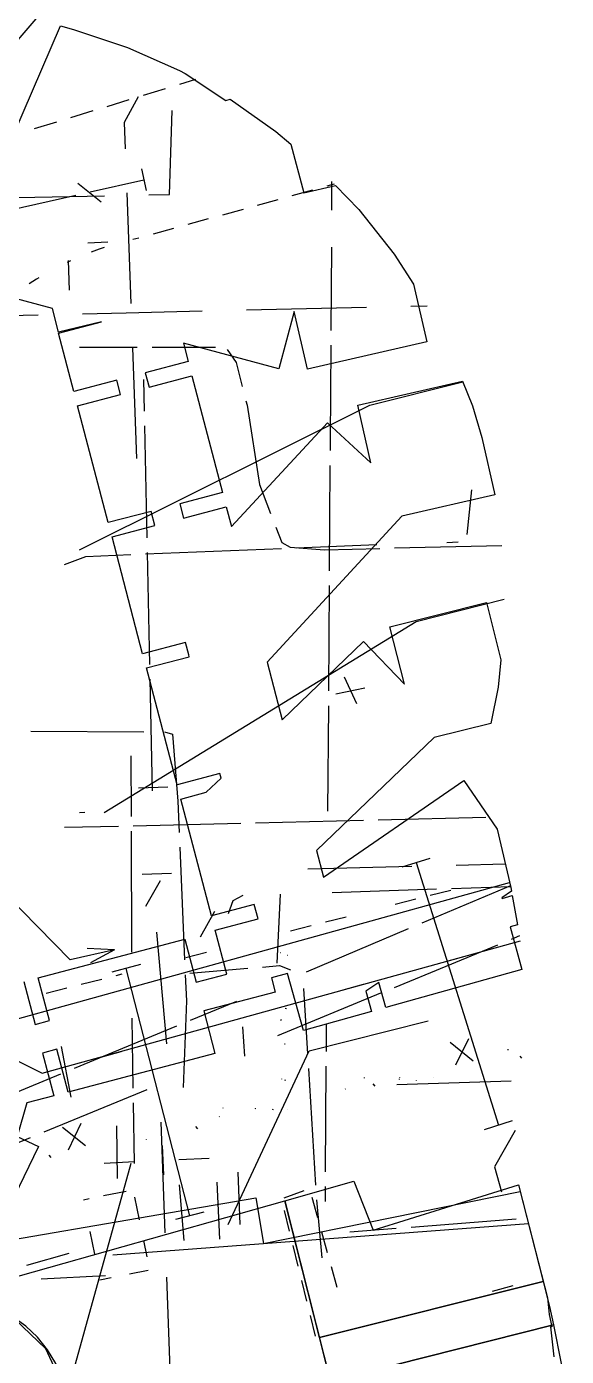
# Model space of a CAD drawing. Header units: metres. Extents: x 17314 to 17509, y 13897 to 14299.
# Drawn here: x 17454.7 to 17472.98, y 14184.11 to 14229.12 of the extents above; entities that cross this region are included whole.
import ezdxf

# ---------------------------------------------------------------- set-up
doc = ezdxf.new("R2010")
doc.units = ezdxf.units.M
for name, color, linetype in [('CURB', 7, 'Continuous'), ('ELECTR_CABLE', 7, 'Continuous'), ('GAS', 7, 'Continuous'), ('GRASS', 7, 'Continuous'), ('HEAT', 7, 'Continuous'), ('ROAD', 7, 'Continuous'), ('SEWER', 7, 'Continuous'), ('SIDEWALK_PATH', 7, 'Continuous'), ('WATER_PIPELINE', 7, 'Continuous')]:
    doc.layers.add(name, color=color, linetype=linetype)

msp = doc.modelspace()

# ---------------------------------------------------------------- linework, layer by layer
at = {"layer": 'CURB'}
for points in [[(17460.423, 14227.326), (17459.874, 14227.159)], [(17459.396, 14227.013), (17458.647, 14226.784)], [(17458.169, 14226.638), (17457.419, 14226.41)], [(17456.941, 14226.264), (17456.192, 14226.035)], [(17455.714, 14225.889), (17454.964, 14225.66)], [(17465.121, 14223.791), (17464.863, 14223.719)], [(17463.206, 14223.26), (17462.512, 14223.068)], [(17464.381, 14223.586), (17463.687, 14223.394)], [(17462.03, 14222.935), (17461.336, 14222.742)], [(17460.855, 14222.609), (17460.161, 14222.417)], [(17458.503, 14221.962), (17458.295, 14221.916)], [(17459.679, 14222.283), (17458.986, 14222.091)], [(17457.162, 14221.586), (17456.885, 14221.485)], [(17457.327, 14221.641), (17457.162, 14221.586)], [(17456.194, 14221.191), (17456.073, 14221.135)], [(17455.038, 14220.569), (17454.789, 14220.411)], [(17455.118, 14220.618), (17455.038, 14220.569)], [(17451.974, 14194.865), (17471.056, 14200.153)], [(17468.368, 14199.717), (17469.066, 14199.895)], [(17467.186, 14199.416), (17467.884, 14199.594)], [(17464.822, 14198.813), (17465.52, 14198.991)], [(17463.64, 14198.512), (17464.338, 14198.69)], [(17451.648, 14195.468), (17455.234, 14193.693), (17471.423, 14198.179)], [(17460.095, 14197.608), (17460.792, 14197.786)], [(17468.941, 14197.492), (17469.632, 14197.683)], [(17456.548, 14196.707), (17457.246, 14196.883)], [(17457.731, 14197.006), (17457.933, 14197.057)], [(17465.423, 14196.517), (17466.114, 14196.708)], [(17455.366, 14196.408), (17456.064, 14196.584)], [(17457.214, 14194.242), (17457.905, 14194.433)], [(17471.249, 14191.756), (17471.247, 14191.755), (17470.55, 14190.525), (17470.785, 14189.676)], [(17463.425, 14189.474), (17464.098, 14189.727)], [(17464.36, 14189.498), (17464.553, 14188.805)], [(17463.609, 14188.348), (17463.437, 14189.046)], [(17464.686, 14188.323), (17464.878, 14187.631)], [(17463.9, 14187.165), (17463.728, 14187.863)], [(17465.012, 14187.149), (17465.204, 14186.457)], [(17464.192, 14185.982), (17464.02, 14186.679)], [(17464.617, 14184.743), (17472.193, 14186.646)], [(17470.482, 14186.312), (17471.175, 14186.504)], [(17455.892, 14183.375), (17455.691, 14183.872), (17455.405, 14184.327), (17455.067, 14184.761), (17454.675, 14185.131), (17454.231, 14185.449), (17453.754, 14185.692), (17453.236, 14185.883), (17452.717, 14185.989), (17452.177, 14186.031), (17451.638, 14186.01)], [(17464.483, 14184.799), (17464.311, 14185.496)], [(17464.989, 14183.272), (17472.537, 14185.181)]]:
    msp.add_lwpolyline(points, dxfattribs=at)
at = {"layer": 'ELECTR_CABLE'}
for points in [[(17455.012, 14229.382), (17454.208, 14228.434)], [(17458.483, 14226.739), (17458.011, 14225.874)], [(17458.011, 14225.874), (17458.043, 14224.987)], [(17458.597, 14224.301), (17458.753, 14223.567)], [(17456.441, 14223.817), (17457.224, 14223.194)], [(17456.86, 14223.527), (17458.675, 14223.934)], [(17465.035, 14222.906), (17465.035, 14223.88)], [(17452.742, 14222.604), (17456.372, 14223.418)], [(17458.098, 14223.488), (17458.236, 14219.745)], [(17456.777, 14221.806), (17457.454, 14221.83)], [(17465.015, 14218.837), (17465.034, 14221.652)], [(17456.109, 14221.199), (17456.141, 14220.199)], [(17468.268, 14219.658), (17467.707, 14219.645)], [(17455.094, 14219.356), (17451.036, 14219.262)], [(17458.074, 14219.424), (17456.593, 14219.39)], [(17460.651, 14219.483), (17458.074, 14219.424)], [(17466.208, 14219.611), (17462.15, 14219.518)], [(17464.991, 14215.138), (17465.012, 14218.337)], [(17456.492, 14218.266), (17458.451, 14218.266)], [(17458.29, 14218.246), (17458.428, 14214.502)], [(17458.951, 14218.266), (17461.1, 14218.266)], [(17461.488, 14218.187), (17461.796, 14217.749)], [(17461.796, 14217.749), (17462.006, 14216.937)], [(17458.693, 14216.108), (17458.67, 14217.18)], [(17462.131, 14216.452), (17462.169, 14216.307)], [(17462.169, 14216.307), (17462.587, 14213.623)], [(17458.783, 14211.821), (17458.703, 14215.608)], [(17464.989, 14214.769), (17464.991, 14215.138)], [(17464.961, 14210.701), (17464.985, 14214.269)], [(17462.587, 14213.623), (17462.964, 14212.64)], [(17469.616, 14211.934), (17469.776, 14213.442)], [(17463.143, 14212.173), (17463.342, 14211.654)], [(17463.342, 14211.654), (17463.621, 14211.495)], [(17463.83, 14211.476), (17466.565, 14211.586)], [(17467.16, 14211.472), (17470.789, 14211.56)], [(17468.929, 14211.662), (17469.318, 14211.675)], [(17455.985, 14210.909), (17456.707, 14211.188)], [(17456.707, 14211.188), (17458.233, 14211.25)], [(17458.732, 14211.27), (17463.331, 14211.455)], [(17458.873, 14207.534), (17458.793, 14211.321)], [(17463.621, 14211.495), (17464.793, 14211.415)], [(17464.793, 14211.415), (17466.66, 14211.46)], [(17464.934, 14206.633), (17464.958, 14210.201)], [(17465.882, 14206.193), (17465.47, 14207.104)], [(17458.963, 14203.247), (17458.883, 14207.034)], [(17466.154, 14206.727), (17465.174, 14206.525)], [(17464.907, 14202.565), (17464.931, 14206.133)], [(17454.85, 14205.27), (17458.668, 14205.248)], [(17459.376, 14205.244), (17459.644, 14205.165)], [(17459.644, 14205.165), (17459.823, 14202.907)], [(17458.234, 14204.434), (17458.241, 14202.385)], [(17459.489, 14203.379), (17458.49, 14203.337)], [(17459.823, 14202.907), (17459.868, 14201.842)], [(17456.491, 14202.523), (17456.67, 14202.528)], [(17458.309, 14202.073), (17461.957, 14202.162)], [(17462.457, 14202.174), (17466.104, 14202.263)], [(17466.604, 14202.275), (17470.252, 14202.363)], [(17455.985, 14202.017), (17457.809, 14202.061)], [(17458.242, 14201.885), (17458.255, 14197.787)], [(17459.89, 14201.342), (17460.052, 14197.527)], [(17467.417, 14200.676), (17468.371, 14200.976)], [(17467.894, 14200.826), (17470.679, 14191.941)], [(17469.249, 14200.737), (17470.911, 14200.778)], [(17459.613, 14200.457), (17458.613, 14200.415)], [(17464.223, 14200.614), (17467.75, 14200.701)], [(17458.744, 14199.344), (17459.234, 14200.216)], [(17468.586, 14199.919), (17465.047, 14199.803)], [(17471.082, 14200.04), (17468.081, 14198.771)], [(17471.091, 14200.001), (17469.086, 14199.935)], [(17461.689, 14199.531), (17461.527, 14199.085)], [(17462.019, 14199.704), (17461.689, 14199.531)], [(17463.188, 14197.424), (17463.297, 14199.751)], [(17460.588, 14198.308), (17461.078, 14199.18)], [(17467.621, 14198.577), (17464.166, 14197.116)], [(17459.448, 14194.69), (17459.112, 14198.463)], [(17471.394, 14198.34), (17471.104, 14198.22)], [(17463.315, 14197.767), (17463.301, 14197.771)], [(17463.536, 14197.695), (17463.553, 14197.687)], [(17470.642, 14198.03), (17467.149, 14196.589)], [(17458.554, 14197.369), (17457.586, 14197.119)], [(17460.224, 14188.868), (17458.07, 14197.244)], [(17460.225, 14197.076), (17462.195, 14197.245)], [(17462.693, 14197.287), (17463.26, 14197.336)], [(17463.26, 14197.336), (17463.638, 14197.197)], [(17460.073, 14197.027), (17460.111, 14196.145)], [(17466.686, 14196.398), (17463.193, 14194.957)], [(17464.075, 14196.561), (17464.211, 14194.355)], [(17460.111, 14196.145), (17459.999, 14193.212)], [(17461.805, 14196.118), (17460.245, 14195.475)], [(17463.453, 14195.895), (17463.502, 14195.88)], [(17458.263, 14195.562), (17458.301, 14193.19)], [(17463.301, 14195.491), (17463.329, 14195.508)], [(17464.853, 14194.429), (17464.859, 14195.356)], [(17459.783, 14195.284), (17456.316, 14193.854)], [(17462.087, 14194.271), (17462.025, 14195.269)], [(17455.873, 14194.596), (17456.203, 14192.878)], [(17463.457, 14194.672), (17463.435, 14194.679)], [(17469.823, 14194.102), (17469.046, 14194.732)], [(17469.237, 14193.974), (17469.681, 14194.87)], [(17471.004, 14194.475), (17471.01, 14194.513)], [(17471.474, 14194.2), (17471.41, 14194.276)], [(17455.853, 14193.663), (17452.386, 14192.233)], [(17464.242, 14193.856), (17464.486, 14189.909)], [(17464.826, 14190.361), (17464.85, 14193.929)], [(17466.143, 14193.532), (17466.148, 14193.551)], [(17467.326, 14193.566), (17467.323, 14193.551)], [(17468.491, 14193.553), (17468.49, 14193.55)], [(17458.775, 14193.135), (17455.282, 14191.694)], [(17463.346, 14193.498), (17463.339, 14193.502)], [(17463.484, 14193.444), (17463.448, 14193.456)], [(17465.496, 14193.17), (17465.494, 14193.154)], [(17466.508, 14193.252), (17466.438, 14193.337)], [(17467.242, 14193.316), (17471.107, 14193.432)], [(17467.316, 14193.501), (17467.313, 14193.478)], [(17467.892, 14193.451), (17467.888, 14193.44)], [(17458.308, 14192.69), (17458.341, 14190.641)], [(17461.23, 14192.231), (17461.228, 14192.216)], [(17461.345, 14192.522), (17461.35, 14192.516)], [(17462.449, 14192.499), (17462.447, 14192.484)], [(17462.449, 14192.499), (17462.451, 14192.514)], [(17463.035, 14192.473), (17463.03, 14192.447)], [(17463.553, 14192.476), (17463.548, 14192.482)], [(17456.701, 14191.231), (17455.92, 14191.857)], [(17456.116, 14191.1), (17456.555, 14191.999)], [(17457.785, 14190.134), (17457.76, 14191.916)], [(17459.251, 14192.033), (17459.388, 14188.29)], [(17460.5, 14191.812), (17460.436, 14191.888)], [(17470.202, 14191.791), (17471.156, 14192.091)], [(17454.82, 14191.503), (17453.866, 14191.11)], [(17458.755, 14191.466), (17458.75, 14191.447)], [(17455.539, 14190.84), (17455.468, 14190.924)], [(17461.242, 14188.075), (17461.15, 14190.006)], [(17461.854, 14190.344), (17461.92, 14188.575)], [(17460.042, 14188.035), (17459.874, 14189.921)], [(17464.819, 14189.351), (17464.822, 14189.861)], [(17464.519, 14189.411), (17464.701, 14187.442)], [(17460.708, 14188.993), (17459.74, 14188.743)], [(17471.277, 14188.752), (17467.719, 14188.477)], [(17467.221, 14188.438), (17465.647, 14188.316)], [(17454.706, 14187.195), (17456.145, 14187.607)], [(17455.198, 14186.739), (17457.371, 14186.846)], [(17459.443, 14186.791), (17459.58, 14183.048)]]:
    msp.add_lwpolyline(points, dxfattribs=at)
at = {"layer": 'GAS'}
for points in [[(17453.959, 14224.741), (17455.851, 14229.147), (17456.29, 14229.024), (17458.121, 14228.414), (17459.885, 14227.631), (17460.067, 14227.528), (17461.444, 14226.622), (17461.592, 14226.662), (17463.146, 14225.573), (17463.646, 14225.145), (17464.092, 14223.499), (17465.164, 14223.746), (17465.951, 14222.928), (17467.15, 14221.416), (17467.805, 14220.402), (17468.253, 14218.454), (17464.209, 14217.523), (17463.76, 14219.472), (17463.245, 14217.54), (17460.011, 14218.402), (17460.173, 14217.782), (17458.722, 14217.401), (17458.849, 14216.918), (17460.3, 14217.298), (17461.337, 14213.346), (17459.886, 14212.965), (17460.013, 14212.482), (17461.464, 14212.862), (17461.639, 14212.195), (17464.895, 14215.713), (17466.363, 14214.355), (17465.914, 14216.304), (17469.466, 14217.122), (17469.8, 14216.288), (17470.115, 14215.209), (17470.561, 14213.269), (17467.412, 14212.544), (17462.843, 14207.607), (17463.354, 14205.66), (17466.114, 14208.305), (17467.497, 14206.861), (17467.006, 14208.8), (17470.271, 14209.626), (17470.761, 14207.689), (17470.667, 14206.766), (17470.419, 14205.537), (17468.5, 14205.052), (17464.515, 14201.234), (17464.752, 14200.331), (17469.506, 14203.598), (17470.639, 14201.95), (17471.096, 14199.981), (17471.119, 14199.853), (17470.796, 14199.631), (17470.802, 14199.611), (17471.146, 14199.707), (17471.325, 14198.718), (17471.07, 14198.647), (17471.472, 14197.202), (17466.863, 14195.919), (17466.627, 14196.766), (17466.192, 14196.466), (17466.381, 14195.785), (17464.076, 14195.144), (17463.54, 14197.07), (17462.989, 14196.926), (17463.116, 14196.442), (17460.698, 14195.808), (17461.078, 14194.357), (17456.107, 14193.054), (17455.726, 14194.505), (17455.243, 14194.378), (17455.623, 14192.927), (17454.716, 14192.69), (17454.382, 14191.557), (17455.1, 14191.209), (17446.84, 14174.157)], [(17454.609, 14196.797), (17454.989, 14195.346), (17455.473, 14195.473), (17455.092, 14196.924), (17460.064, 14198.227), (17460.444, 14196.776), (17461.479, 14197.047), (17461.087, 14198.539), (17462.538, 14198.92), (17462.411, 14199.403), (17460.96, 14199.023), (17459.923, 14202.975), (17460.788, 14203.202), (17461.289, 14203.681), (17461.247, 14203.839), (17459.796, 14203.459), (17458.759, 14207.411), (17460.21, 14207.792), (17460.193, 14207.855), (17460.083, 14208.275), (17458.632, 14207.895), (17457.595, 14211.847), (17459.046, 14212.228), (17458.919, 14212.711), (17457.468, 14212.331), (17456.431, 14216.283), (17457.882, 14216.664), (17457.755, 14217.147), (17456.304, 14216.767), (17455.786, 14218.743), (17457.236, 14219.124), (17457.235, 14219.131), (17455.778, 14218.773), (17455.579, 14219.584), (17452.503, 14220.404)]]:
    msp.add_lwpolyline(points, dxfattribs=at)
at = {"layer": 'GRASS'}
for points in [[(17464.617, 14184.743), (17463.445, 14189.38), (17465.787, 14190.042), (17466.436, 14188.379), (17471.356, 14189.916), (17472.193, 14186.646)], [(17455.987, 14183), (17455.352, 14184.362), (17454.299, 14185.366), (17452.956, 14185.929), (17451.454, 14185.965), (17452.994, 14180.827), (17453.806, 14178.451), (17455.02, 14172.822), (17456.379, 14173.243), (17456.395, 14173.182), (17458.345, 14173.68)], [(17464.989, 14183.272), (17472.537, 14185.181), (17472.805, 14183.867), (17472.98, 14182.17), (17467.57, 14180.47), (17470.205, 14170.581), (17469.112, 14168.941), (17468.73, 14168.474)]]:
    msp.add_lwpolyline(points, close=True, dxfattribs=at)
at = {"layer": 'HEAT'}
for points in [[(17459.545, 14223.439), (17459.635, 14226.281)], [(17453.786, 14223.323), (17457.337, 14223.395)], [(17458.837, 14223.425), (17459.545, 14223.439)], [(17449.848, 14187.306), (17462.459, 14189.475), (17462.725, 14187.931), (17471.414, 14189.691), (17472.336, 14186.091), (17472.397, 14185.528), (17472.482, 14185.111), (17472.443, 14185.104), (17472.552, 14184.098)]]:
    msp.add_lwpolyline(points, dxfattribs=at)
at = {"layer": 'ROAD'}
msp.add_lwpolyline([(17455.691, 14183.872), (17455.405, 14184.327), (17455.067, 14184.761), (17454.675, 14185.131), (17454.231, 14185.449), (17453.754, 14185.692), (17453.236, 14185.883), (17452.717, 14185.989), (17452.177, 14186.031), (17451.638, 14186.01), (17451.952, 14186.016), (17451.827, 14186.009), (17451.702, 14185.998), (17451.578, 14185.984), (17451.447, 14185.989), (17463.445, 14189.38), (17468.73, 14168.474)], dxfattribs=at)
at = {"layer": 'SEWER'}
for points in [[(17466.328, 14216.301), (17469.476, 14217.098)], [(17456.492, 14211.415), (17466.328, 14216.301)], [(17467.898, 14208.988), (17470.87, 14209.74)], [(17457.33, 14202.522), (17467.898, 14208.988)], [(17456.174, 14197.53), (17451.238, 14202.569)], [(17457.684, 14197.872), (17456.174, 14197.53)], [(17457.684, 14197.872), (17456.751, 14197.918)], [(17457.684, 14197.872), (17456.862, 14197.43)], [(17459.352, 14190.254), (17459.304, 14191.244)], [(17458.235, 14190.64), (17454.062, 14175.629)], [(17458.358, 14190.691), (17457.33, 14190.641)], [(17460.884, 14190.813), (17459.856, 14190.763)]]:
    msp.add_lwpolyline(points, dxfattribs=at)
at = {"layer": 'SIDEWALK_PATH'}
msp.add_lwpolyline([(17464.989, 14183.272), (17464.617, 14184.743), (17472.193, 14186.646), (17472.41, 14185.799), (17472.537, 14185.181)], close=True, dxfattribs=at)
at = {"layer": 'WATER_PIPELINE'}
for points in [[(17464.268, 14194.447), (17468.294, 14195.464)], [(17461.527, 14188.575), (17464.268, 14194.447)], [(17458.076, 14189.696), (17457.31, 14189.539)], [(17458.528, 14188.735), (17458.371, 14189.501)], [(17456.82, 14189.439), (17456.63, 14189.4)], [(17457.621, 14187.549), (17471.692, 14188.604)], [(17456.848, 14188.335), (17457.004, 14187.569)], [(17458.785, 14187.48), (17458.671, 14188.036)], [(17458.192, 14186.903), (17458.821, 14187.032)], [(17457.183, 14186.696), (17457.566, 14186.775)]]:
    msp.add_lwpolyline(points, dxfattribs=at)

doc.saveas('drawing.dxf')
